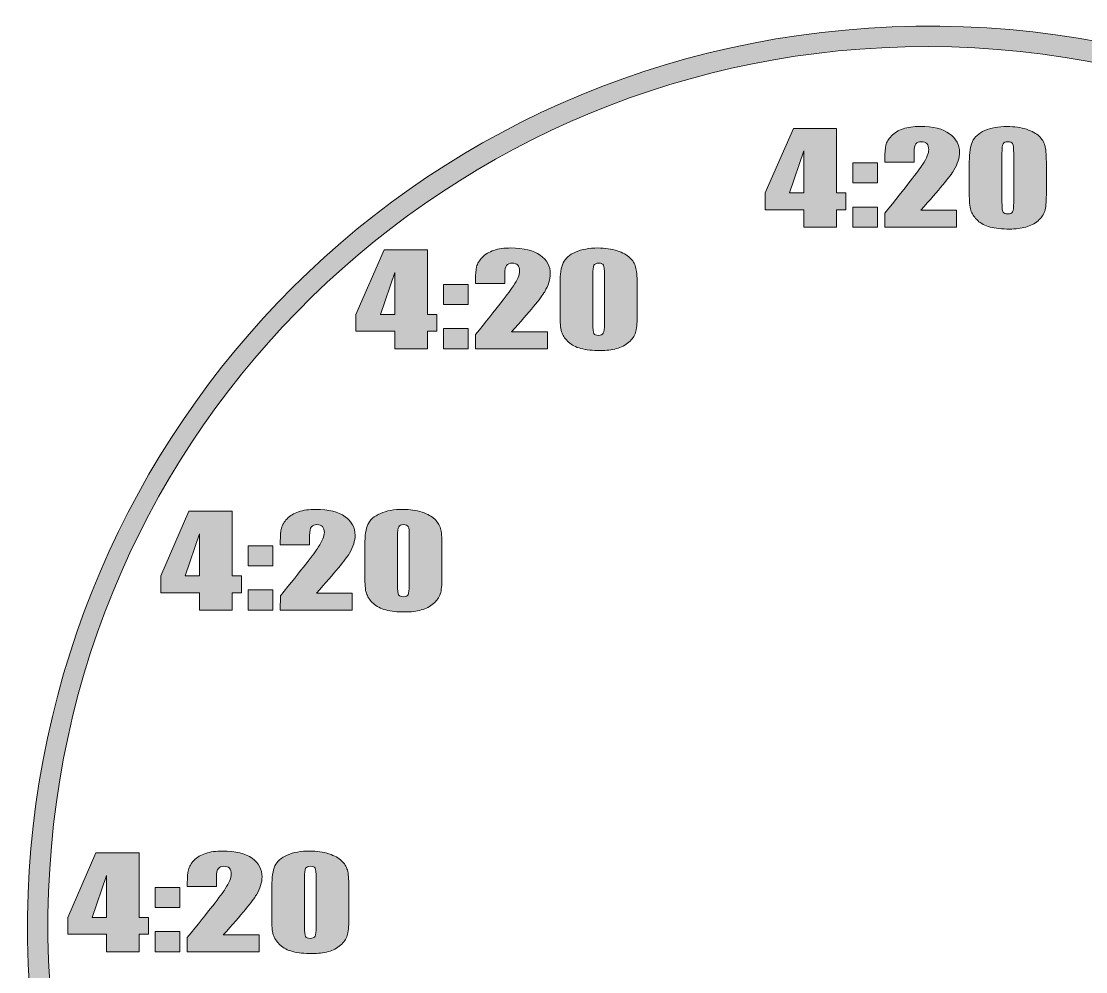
# Model space of a CAD drawing. Extents: x 643 to 1357, y -1356 to -644.
# Drawn here: x 643.1 to 1061.5, y -1017.3 to -643.7 of the extents above; entities that cross this region are included whole.
import ezdxf

# ---------------------------------------------------------------- set-up
doc = ezdxf.new("R2010")
doc.units = 0
doc.header["$MEASUREMENT"] = 0
doc.layers.add('katman 1', color=7, linetype='Continuous')

# ---------------------------------------------------------------- blocks, each defined once
blk = doc.blocks.new('block 3')
at = {"layer": 'katman 1', "true_color": 0x008000}
h = blk.add_hatch(color=96, dxfattribs=at)
h.dxf.hatch_style = 2
edge = h.paths.add_edge_path()
edge.add_spline(control_points=[(1352.71, -1000.2), (1356.42, -1191.04), (1193.78, -1350.01), (1005.86, -1353.12), (810.17, -1356.36), (643.07, -1196.56), (645.56, -995.57), (647.94, -804.13), (802.07, -643.74), (1004.2, -645.67), (1201.79, -647.57), (1356.74, -811.12), (1352.71, -1000.2)], knot_values=[0, 0, 0, 0, 1, 1, 1, 2, 2, 2, 3, 3, 3, 4, 4, 4, 4], degree=3, periodic=1)
edge = h.paths.add_edge_path()
edge.add_spline(control_points=[(999.32, -1343.86), (1191.36, -1345.21), (1350.98, -1185.25), (1344.49, -987.01), (1338.33, -798.81), (1178.89, -644.47), (981.31, -654.13), (797.37, -663.13), (646.34, -818.1), (653.8, -1012.92), (660.99, -1200.64), (817.46, -1345.44), (999.32, -1343.86)], knot_values=[0, 0, 0, 0, 1, 1, 1, 2, 2, 2, 3, 3, 3, 4, 4, 4, 4], degree=3, periodic=1)
at = {"layer": 'katman 1', "lineweight": 0}
for points in [[(1352.71, -1000.2), (1356.42, -1191.04), (1193.78, -1350.01), (1005.86, -1353.12), (810.17, -1356.36), (643.07, -1196.56), (645.56, -995.57), (647.94, -804.13), (802.07, -643.74), (1004.2, -645.67), (1201.79, -647.57), (1356.74, -811.12), (1352.71, -1000.2)], [(999.32, -1343.86), (1191.36, -1345.21), (1350.98, -1185.25), (1344.49, -987.01), (1338.33, -798.81), (1178.89, -644.47), (981.31, -654.13), (797.37, -663.13), (646.34, -818.1), (653.8, -1012.92), (660.99, -1200.64), (817.46, -1345.44), (999.32, -1343.86)]]:
    blk.add_open_spline(points, degree=3, knots=[0, 0, 0, 0, 1, 1, 1, 2, 2, 2, 3, 3, 3, 4, 4, 4, 4], dxfattribs=at)
blk = doc.blocks.new('block 4')
at = {"layer": 'katman 1', "true_color": 0xffffff}
h = blk.add_hatch(color=7, dxfattribs=at)
h.dxf.hatch_style = 2
h.paths.add_polyline_path([(963.6, -685.83), (963.6, -711.21), (967.25, -711.21), (967.25, -717.83), (963.6, -717.83), (963.6, -724.66), (950.76, -724.66), (950.76, -717.83), (935.51, -717.83), (935.51, -711.21), (946.6, -685.83)])
h.paths.add_polyline_path([(950.76, -711.21), (950.76, -694.68), (945.09, -711.21)])
h = blk.add_hatch(color=7, dxfattribs=at)
h.dxf.hatch_style = 2
edge = h.paths.add_edge_path()
edge.add_spline(control_points=[(1010.76, -718.04), (1010.76, -718.04), (1010.76, -724.66), (1010.76, -724.66), (1010.76, -724.66), (982.51, -724.66), (982.51, -724.66), (982.51, -724.66), (982.52, -719.12), (982.52, -719.12), (990.88, -708.79), (995.86, -702.4), (997.43, -699.95), (999.01, -697.49), (999.8, -695.58), (999.8, -694.2), (999.8, -693.15), (999.56, -692.36), (999.09, -691.84), (998.61, -691.32), (997.88, -691.06), (996.91, -691.06), (995.93, -691.06), (995.2, -691.35), (994.73, -691.92), (994.25, -692.5), (994.01, -693.64), (994.01, -695.35), (994.01, -695.35), (994.01, -699.05), (994.01, -699.05), (994.01, -699.05), (982.51, -699.05), (982.51, -699.05), (982.51, -699.05), (982.51, -697.63), (982.51, -697.63), (982.51, -695.46), (982.65, -693.74), (982.95, -692.49), (983.25, -691.23), (983.98, -690), (985.14, -688.78), (986.31, -687.57), (987.82, -686.65), (989.69, -686.02), (991.55, -685.4), (993.79, -685.09), (996.39, -685.09), (1001.5, -685.09), (1005.36, -686.04), (1007.98, -687.95), (1010.59, -689.86), (1011.9, -692.28), (1011.9, -695.21), (1011.9, -697.43), (1011.16, -699.78), (1009.69, -702.26), (1008.22, -704.74), (1003.88, -710), (996.68, -718.04), (996.68, -718.04), (1010.76, -718.04), (1010.76, -718.04)], knot_values=[0, 0, 0, 0, 1, 1, 1, 2, 2, 2, 3, 3, 3, 4, 4, 4, 5, 5, 5, 6, 6, 6, 7, 7, 7, 8, 8, 8, 9, 9, 9, 10, 10, 10, 11, 11, 11, 12, 12, 12, 13, 13, 13, 14, 14, 14, 15, 15, 15, 16, 16, 16, 17, 17, 17, 18, 18, 18, 19, 19, 19, 20, 20, 20, 21, 21, 21, 21], degree=3, periodic=1)
h = blk.add_hatch(color=7, dxfattribs=at)
h.dxf.hatch_style = 2
edge = h.paths.add_edge_path()
edge.add_spline(control_points=[(1046.03, -698.97), (1046.03, -698.97), (1046.03, -711.93), (1046.03, -711.93), (1046.03, -714.87), (1045.82, -717.01), (1045.39, -718.35), (1044.97, -719.7), (1044.09, -720.95), (1042.76, -722.12), (1041.42, -723.28), (1039.81, -724.12), (1037.93, -724.64), (1036.04, -725.15), (1033.93, -725.4), (1031.6, -725.4), (1028.53, -725.4), (1025.98, -725.14), (1023.94, -724.6), (1021.91, -724.06), (1020.29, -723.23), (1019.08, -722.09), (1017.87, -720.96), (1017.02, -719.76), (1016.51, -718.51), (1016, -717.25), (1015.75, -715.26), (1015.75, -712.52), (1015.75, -712.52), (1015.75, -698.97), (1015.75, -698.97), (1015.75, -695.41), (1016.15, -692.74), (1016.97, -690.96), (1017.78, -689.19), (1019.4, -687.77), (1021.83, -686.7), (1024.26, -685.62), (1027.19, -685.09), (1030.65, -685.09), (1033.47, -685.09), (1035.99, -685.46), (1038.21, -686.2), (1040.44, -686.95), (1042.1, -687.85), (1043.2, -688.93), (1044.3, -690), (1045.05, -691.2), (1045.44, -692.55), (1045.83, -693.89), (1046.03, -696.03), (1046.03, -698.97)], knot_values=[0, 0, 0, 0, 1, 1, 1, 2, 2, 2, 3, 3, 3, 4, 4, 4, 5, 5, 5, 6, 6, 6, 7, 7, 7, 8, 8, 8, 9, 9, 9, 10, 10, 10, 11, 11, 11, 12, 12, 12, 13, 13, 13, 14, 14, 14, 15, 15, 15, 16, 16, 16, 17, 17, 17, 17], degree=3, periodic=1)
edge = h.paths.add_edge_path()
edge.add_spline(control_points=[(1033.19, -695.71), (1033.19, -693.65), (1033.06, -692.36), (1032.79, -691.84), (1032.53, -691.32), (1031.91, -691.06), (1030.93, -691.06), (1029.98, -691.06), (1029.35, -691.34), (1029.04, -691.89), (1028.74, -692.44), (1028.58, -693.71), (1028.58, -695.71), (1028.58, -695.71), (1028.58, -714.66), (1028.58, -714.66), (1028.58, -716.91), (1028.73, -718.27), (1029.01, -718.74), (1029.3, -719.2), (1029.92, -719.43), (1030.87, -719.43), (1031.82, -719.43), (1032.45, -719.16), (1032.75, -718.62), (1033.04, -718.07), (1033.19, -716.85), (1033.19, -714.95), (1033.19, -714.95), (1033.19, -695.71), (1033.19, -695.71)], knot_values=[0, 0, 0, 0, 1, 1, 1, 2, 2, 2, 3, 3, 3, 4, 4, 4, 5, 5, 5, 6, 6, 6, 7, 7, 7, 8, 8, 8, 9, 9, 9, 10, 10, 10, 10], degree=3, periodic=1)
h = blk.add_hatch(color=7, dxfattribs=at)
h.dxf.hatch_style = 2
h.paths.add_polyline_path([(979.62, -699.38), (979.62, -707.27), (969.92, -707.27), (969.92, -699.38)])
h.paths.add_polyline_path([(979.62, -716.75), (979.62, -724.66), (969.92, -724.66), (969.92, -716.75)])
at = {"layer": 'katman 1', "lineweight": 0}
for points in [[(963.6, -685.83), (963.6, -711.21), (967.25, -711.21), (967.25, -717.83), (963.6, -717.83), (963.6, -724.66), (950.76, -724.66), (950.76, -717.83), (935.51, -717.83), (935.51, -711.21), (946.6, -685.83), (963.6, -685.83)], [(950.76, -711.21), (950.76, -694.68), (945.09, -711.21), (950.76, -711.21)], [(979.62, -699.38), (979.62, -707.27), (969.92, -707.27), (969.92, -699.38), (979.62, -699.38)], [(979.62, -716.75), (979.62, -724.66), (969.92, -724.66), (969.92, -716.75), (979.62, -716.75)]]:
    blk.add_lwpolyline(points, dxfattribs=at)
for points, knots in [([(1010.76, -718.04), (1010.76, -718.04), (1010.76, -724.66), (1010.76, -724.66), (1010.76, -724.66), (982.51, -724.66), (982.51, -724.66), (982.51, -724.66), (982.52, -719.12), (982.52, -719.12), (990.88, -708.79), (995.86, -702.4), (997.43, -699.95), (999.01, -697.49), (999.8, -695.58), (999.8, -694.2), (999.8, -693.15), (999.56, -692.36), (999.09, -691.84), (998.61, -691.32), (997.88, -691.06), (996.91, -691.06), (995.93, -691.06), (995.2, -691.35), (994.73, -691.92), (994.25, -692.5), (994.01, -693.64), (994.01, -695.35), (994.01, -695.35), (994.01, -699.05), (994.01, -699.05), (994.01, -699.05), (982.51, -699.05), (982.51, -699.05), (982.51, -699.05), (982.51, -697.63), (982.51, -697.63), (982.51, -695.46), (982.65, -693.74), (982.95, -692.49), (983.25, -691.23), (983.98, -690), (985.14, -688.78), (986.31, -687.57), (987.82, -686.65), (989.69, -686.02), (991.55, -685.4), (993.79, -685.09), (996.39, -685.09), (1001.5, -685.09), (1005.36, -686.04), (1007.98, -687.95), (1010.59, -689.86), (1011.9, -692.28), (1011.9, -695.21), (1011.9, -697.43), (1011.16, -699.78), (1009.69, -702.26), (1008.22, -704.74), (1003.88, -710), (996.68, -718.04), (996.68, -718.04), (1010.76, -718.04), (1010.76, -718.04)], [0, 0, 0, 0, 1, 1, 1, 2, 2, 2, 3, 3, 3, 4, 4, 4, 5, 5, 5, 6, 6, 6, 7, 7, 7, 8, 8, 8, 9, 9, 9, 10, 10, 10, 11, 11, 11, 12, 12, 12, 13, 13, 13, 14, 14, 14, 15, 15, 15, 16, 16, 16, 17, 17, 17, 18, 18, 18, 19, 19, 19, 20, 20, 20, 21, 21, 21, 21]), ([(1046.03, -698.97), (1046.03, -698.97), (1046.03, -711.93), (1046.03, -711.93), (1046.03, -714.87), (1045.82, -717.01), (1045.39, -718.35), (1044.97, -719.7), (1044.09, -720.95), (1042.76, -722.12), (1041.42, -723.28), (1039.81, -724.12), (1037.93, -724.64), (1036.04, -725.15), (1033.93, -725.4), (1031.6, -725.4), (1028.53, -725.4), (1025.98, -725.14), (1023.94, -724.6), (1021.91, -724.06), (1020.29, -723.23), (1019.08, -722.09), (1017.87, -720.96), (1017.02, -719.76), (1016.51, -718.51), (1016, -717.25), (1015.75, -715.26), (1015.75, -712.52), (1015.75, -712.52), (1015.75, -698.97), (1015.75, -698.97), (1015.75, -695.41), (1016.15, -692.74), (1016.97, -690.96), (1017.78, -689.19), (1019.4, -687.77), (1021.83, -686.7), (1024.26, -685.62), (1027.19, -685.09), (1030.65, -685.09), (1033.47, -685.09), (1035.99, -685.46), (1038.21, -686.2), (1040.44, -686.95), (1042.1, -687.85), (1043.2, -688.93), (1044.3, -690), (1045.05, -691.2), (1045.44, -692.55), (1045.83, -693.89), (1046.03, -696.03), (1046.03, -698.97)], [0, 0, 0, 0, 1, 1, 1, 2, 2, 2, 3, 3, 3, 4, 4, 4, 5, 5, 5, 6, 6, 6, 7, 7, 7, 8, 8, 8, 9, 9, 9, 10, 10, 10, 11, 11, 11, 12, 12, 12, 13, 13, 13, 14, 14, 14, 15, 15, 15, 16, 16, 16, 17, 17, 17, 17]), ([(1033.19, -695.71), (1033.19, -693.65), (1033.06, -692.36), (1032.79, -691.84), (1032.53, -691.32), (1031.91, -691.06), (1030.93, -691.06), (1029.98, -691.06), (1029.35, -691.34), (1029.04, -691.89), (1028.74, -692.44), (1028.58, -693.71), (1028.58, -695.71), (1028.58, -695.71), (1028.58, -714.66), (1028.58, -714.66), (1028.58, -716.91), (1028.73, -718.27), (1029.01, -718.74), (1029.3, -719.2), (1029.92, -719.43), (1030.87, -719.43), (1031.82, -719.43), (1032.45, -719.16), (1032.75, -718.62), (1033.04, -718.07), (1033.19, -716.85), (1033.19, -714.95), (1033.19, -714.95), (1033.19, -695.71), (1033.19, -695.71)], [0, 0, 0, 0, 1, 1, 1, 2, 2, 2, 3, 3, 3, 4, 4, 4, 5, 5, 5, 6, 6, 6, 7, 7, 7, 8, 8, 8, 9, 9, 9, 10, 10, 10, 10])]:
    blk.add_open_spline(points, degree=3, knots=knots, dxfattribs=at)
blk = doc.blocks.new('block 13')
at = {"layer": 'katman 1', "true_color": 0xffffff}
h = blk.add_hatch(color=7, dxfattribs=at)
h.dxf.hatch_style = 2
h.paths.add_polyline_path([(689.41, -970.62), (689.41, -995.99), (693.07, -995.99), (693.07, -1002.61), (689.41, -1002.61), (689.41, -1009.45), (676.58, -1009.45), (676.58, -1002.61), (661.32, -1002.61), (661.32, -995.99), (672.41, -970.62)])
h.paths.add_polyline_path([(676.58, -995.99), (676.58, -979.47), (670.9, -995.99)])
h = blk.add_hatch(color=7, dxfattribs=at)
h.dxf.hatch_style = 2
edge = h.paths.add_edge_path()
edge.add_spline(control_points=[(736.57, -1002.83), (736.57, -1002.83), (736.57, -1009.45), (736.57, -1009.45), (736.57, -1009.45), (708.32, -1009.45), (708.32, -1009.45), (708.32, -1009.45), (708.33, -1003.91), (708.33, -1003.91), (716.7, -993.58), (721.67, -987.19), (723.25, -984.73), (724.82, -982.28), (725.61, -980.36), (725.61, -978.99), (725.61, -977.93), (725.38, -977.15), (724.9, -976.63), (724.42, -976.11), (723.69, -975.85), (722.72, -975.85), (721.74, -975.85), (721.02, -976.13), (720.54, -976.71), (720.06, -977.29), (719.82, -978.43), (719.82, -980.14), (719.82, -980.14), (719.82, -983.83), (719.82, -983.83), (719.82, -983.83), (708.32, -983.83), (708.32, -983.83), (708.32, -983.83), (708.32, -982.42), (708.32, -982.42), (708.32, -980.24), (708.47, -978.53), (708.77, -977.27), (709.06, -976.02), (709.79, -974.78), (710.96, -973.57), (712.12, -972.35), (713.64, -971.43), (715.5, -970.81), (717.37, -970.19), (719.6, -969.87), (722.21, -969.87), (727.31, -969.87), (731.17, -970.83), (733.79, -972.74), (736.41, -974.65), (737.71, -977.07), (737.71, -980), (737.71, -982.22), (736.98, -984.57), (735.5, -987.05), (734.03, -989.53), (729.69, -994.79), (722.49, -1002.83), (722.49, -1002.83), (736.57, -1002.83), (736.57, -1002.83)], knot_values=[0, 0, 0, 0, 1, 1, 1, 2, 2, 2, 3, 3, 3, 4, 4, 4, 5, 5, 5, 6, 6, 6, 7, 7, 7, 8, 8, 8, 9, 9, 9, 10, 10, 10, 11, 11, 11, 12, 12, 12, 13, 13, 13, 14, 14, 14, 15, 15, 15, 16, 16, 16, 17, 17, 17, 18, 18, 18, 19, 19, 19, 20, 20, 20, 21, 21, 21, 21], degree=3, periodic=1)
h = blk.add_hatch(color=7, dxfattribs=at)
h.dxf.hatch_style = 2
edge = h.paths.add_edge_path()
edge.add_spline(control_points=[(771.84, -983.76), (771.84, -983.76), (771.84, -996.71), (771.84, -996.71), (771.84, -999.65), (771.63, -1001.8), (771.21, -1003.14), (770.78, -1004.48), (769.9, -1005.74), (768.57, -1006.9), (767.23, -1008.07), (765.62, -1008.91), (763.74, -1009.42), (761.85, -1009.93), (759.74, -1010.19), (757.41, -1010.19), (754.34, -1010.19), (751.79, -1009.92), (749.76, -1009.39), (747.72, -1008.85), (746.1, -1008.02), (744.89, -1006.88), (743.69, -1005.75), (742.83, -1004.55), (742.32, -1003.3), (741.81, -1002.04), (741.56, -1000.05), (741.56, -997.31), (741.56, -997.31), (741.56, -983.76), (741.56, -983.76), (741.56, -980.2), (741.97, -977.53), (742.78, -975.75), (743.6, -973.98), (745.22, -972.55), (747.64, -971.48), (750.07, -970.41), (753.01, -969.87), (756.46, -969.87), (759.28, -969.87), (761.8, -970.25), (764.02, -970.99), (766.25, -971.73), (767.91, -972.64), (769.01, -973.71), (770.11, -974.78), (770.86, -975.99), (771.25, -977.33), (771.64, -978.68), (771.84, -980.82), (771.84, -983.76)], knot_values=[0, 0, 0, 0, 1, 1, 1, 2, 2, 2, 3, 3, 3, 4, 4, 4, 5, 5, 5, 6, 6, 6, 7, 7, 7, 8, 8, 8, 9, 9, 9, 10, 10, 10, 11, 11, 11, 12, 12, 12, 13, 13, 13, 14, 14, 14, 15, 15, 15, 16, 16, 16, 17, 17, 17, 17], degree=3, periodic=1)
edge = h.paths.add_edge_path()
edge.add_spline(control_points=[(759, -980.5), (759, -978.44), (758.87, -977.15), (758.61, -976.63), (758.34, -976.11), (757.72, -975.85), (756.75, -975.85), (755.79, -975.85), (755.16, -976.12), (754.86, -976.67), (754.55, -977.23), (754.4, -978.5), (754.4, -980.5), (754.4, -980.5), (754.4, -999.45), (754.4, -999.45), (754.4, -1001.7), (754.54, -1003.06), (754.83, -1003.52), (755.11, -1003.99), (755.73, -1004.22), (756.68, -1004.22), (757.64, -1004.22), (758.26, -1003.95), (758.56, -1003.4), (758.86, -1002.86), (759, -1001.64), (759, -999.73), (759, -999.73), (759, -980.5), (759, -980.5)], knot_values=[0, 0, 0, 0, 1, 1, 1, 2, 2, 2, 3, 3, 3, 4, 4, 4, 5, 5, 5, 6, 6, 6, 7, 7, 7, 8, 8, 8, 9, 9, 9, 10, 10, 10, 10], degree=3, periodic=1)
h = blk.add_hatch(color=7, dxfattribs=at)
h.dxf.hatch_style = 2
h.paths.add_polyline_path([(705.43, -984.17), (705.43, -992.06), (695.74, -992.06), (695.74, -984.17)])
h.paths.add_polyline_path([(705.43, -1001.53), (705.43, -1009.45), (695.74, -1009.45), (695.74, -1001.53)])
at = {"layer": 'katman 1', "lineweight": 0}
for points in [[(689.41, -970.62), (689.41, -995.99), (693.07, -995.99), (693.07, -1002.61), (689.41, -1002.61), (689.41, -1009.45), (676.58, -1009.45), (676.58, -1002.61), (661.32, -1002.61), (661.32, -995.99), (672.41, -970.62), (689.41, -970.62)], [(676.58, -995.99), (676.58, -979.47), (670.9, -995.99), (676.58, -995.99)], [(705.43, -984.17), (705.43, -992.06), (695.74, -992.06), (695.74, -984.17), (705.43, -984.17)], [(705.43, -1001.53), (705.43, -1009.45), (695.74, -1009.45), (695.74, -1001.53), (705.43, -1001.53)]]:
    blk.add_lwpolyline(points, dxfattribs=at)
for points, knots in [([(736.57, -1002.83), (736.57, -1002.83), (736.57, -1009.45), (736.57, -1009.45), (736.57, -1009.45), (708.32, -1009.45), (708.32, -1009.45), (708.32, -1009.45), (708.33, -1003.91), (708.33, -1003.91), (716.7, -993.58), (721.67, -987.19), (723.25, -984.73), (724.82, -982.28), (725.61, -980.36), (725.61, -978.99), (725.61, -977.93), (725.38, -977.15), (724.9, -976.63), (724.42, -976.11), (723.69, -975.85), (722.72, -975.85), (721.74, -975.85), (721.02, -976.13), (720.54, -976.71), (720.06, -977.29), (719.82, -978.43), (719.82, -980.14), (719.82, -980.14), (719.82, -983.83), (719.82, -983.83), (719.82, -983.83), (708.32, -983.83), (708.32, -983.83), (708.32, -983.83), (708.32, -982.42), (708.32, -982.42), (708.32, -980.24), (708.47, -978.53), (708.77, -977.27), (709.06, -976.02), (709.79, -974.78), (710.96, -973.57), (712.12, -972.35), (713.64, -971.43), (715.5, -970.81), (717.37, -970.19), (719.6, -969.87), (722.21, -969.87), (727.31, -969.87), (731.17, -970.83), (733.79, -972.74), (736.41, -974.65), (737.71, -977.07), (737.71, -980), (737.71, -982.22), (736.98, -984.57), (735.5, -987.05), (734.03, -989.53), (729.69, -994.79), (722.49, -1002.83), (722.49, -1002.83), (736.57, -1002.83), (736.57, -1002.83)], [0, 0, 0, 0, 1, 1, 1, 2, 2, 2, 3, 3, 3, 4, 4, 4, 5, 5, 5, 6, 6, 6, 7, 7, 7, 8, 8, 8, 9, 9, 9, 10, 10, 10, 11, 11, 11, 12, 12, 12, 13, 13, 13, 14, 14, 14, 15, 15, 15, 16, 16, 16, 17, 17, 17, 18, 18, 18, 19, 19, 19, 20, 20, 20, 21, 21, 21, 21]), ([(771.84, -983.76), (771.84, -983.76), (771.84, -996.71), (771.84, -996.71), (771.84, -999.65), (771.63, -1001.8), (771.21, -1003.14), (770.78, -1004.48), (769.9, -1005.74), (768.57, -1006.9), (767.23, -1008.07), (765.62, -1008.91), (763.74, -1009.42), (761.85, -1009.93), (759.74, -1010.19), (757.41, -1010.19), (754.34, -1010.19), (751.79, -1009.92), (749.76, -1009.39), (747.72, -1008.85), (746.1, -1008.02), (744.89, -1006.88), (743.69, -1005.75), (742.83, -1004.55), (742.32, -1003.3), (741.81, -1002.04), (741.56, -1000.05), (741.56, -997.31), (741.56, -997.31), (741.56, -983.76), (741.56, -983.76), (741.56, -980.2), (741.97, -977.53), (742.78, -975.75), (743.6, -973.98), (745.22, -972.55), (747.64, -971.48), (750.07, -970.41), (753.01, -969.87), (756.46, -969.87), (759.28, -969.87), (761.8, -970.25), (764.02, -970.99), (766.25, -971.73), (767.91, -972.64), (769.01, -973.71), (770.11, -974.78), (770.86, -975.99), (771.25, -977.33), (771.64, -978.68), (771.84, -980.82), (771.84, -983.76)], [0, 0, 0, 0, 1, 1, 1, 2, 2, 2, 3, 3, 3, 4, 4, 4, 5, 5, 5, 6, 6, 6, 7, 7, 7, 8, 8, 8, 9, 9, 9, 10, 10, 10, 11, 11, 11, 12, 12, 12, 13, 13, 13, 14, 14, 14, 15, 15, 15, 16, 16, 16, 17, 17, 17, 17]), ([(759, -980.5), (759, -978.44), (758.87, -977.15), (758.61, -976.63), (758.34, -976.11), (757.72, -975.85), (756.75, -975.85), (755.79, -975.85), (755.16, -976.12), (754.86, -976.67), (754.55, -977.23), (754.4, -978.5), (754.4, -980.5), (754.4, -980.5), (754.4, -999.45), (754.4, -999.45), (754.4, -1001.7), (754.54, -1003.06), (754.83, -1003.52), (755.11, -1003.99), (755.73, -1004.22), (756.68, -1004.22), (757.64, -1004.22), (758.26, -1003.95), (758.56, -1003.4), (758.86, -1002.86), (759, -1001.64), (759, -999.73), (759, -999.73), (759, -980.5), (759, -980.5)], [0, 0, 0, 0, 1, 1, 1, 2, 2, 2, 3, 3, 3, 4, 4, 4, 5, 5, 5, 6, 6, 6, 7, 7, 7, 8, 8, 8, 9, 9, 9, 10, 10, 10, 10])]:
    blk.add_open_spline(points, degree=3, knots=knots, dxfattribs=at)
blk = doc.blocks.new('block 14')
at = {"layer": 'katman 1', "true_color": 0xffffff}
h = blk.add_hatch(color=7, dxfattribs=at)
h.dxf.hatch_style = 2
h.paths.add_polyline_path([(725.99, -836.34), (725.99, -861.71), (729.65, -861.71), (729.65, -868.33), (725.99, -868.33), (725.99, -875.17), (713.16, -875.17), (713.16, -868.33), (697.9, -868.33), (697.9, -861.71), (708.99, -836.34)])
h.paths.add_polyline_path([(713.16, -861.71), (713.16, -845.19), (707.49, -861.71)])
h = blk.add_hatch(color=7, dxfattribs=at)
h.dxf.hatch_style = 2
edge = h.paths.add_edge_path()
edge.add_spline(control_points=[(773.15, -868.55), (773.15, -868.55), (773.15, -875.17), (773.15, -875.17), (773.15, -875.17), (744.9, -875.17), (744.9, -875.17), (744.9, -875.17), (744.91, -869.63), (744.91, -869.63), (753.28, -859.3), (758.25, -852.91), (759.83, -850.45), (761.41, -848), (762.2, -846.08), (762.2, -844.71), (762.2, -843.65), (761.96, -842.87), (761.48, -842.35), (761, -841.83), (760.28, -841.57), (759.3, -841.57), (758.32, -841.57), (757.6, -841.85), (757.12, -842.43), (756.64, -843.01), (756.41, -844.15), (756.41, -845.86), (756.41, -845.86), (756.41, -849.55), (756.41, -849.55), (756.41, -849.55), (744.9, -849.55), (744.9, -849.55), (744.9, -849.55), (744.9, -848.14), (744.9, -848.14), (744.9, -845.96), (745.05, -844.25), (745.35, -842.99), (745.64, -841.74), (746.37, -840.5), (747.54, -839.29), (748.7, -838.07), (750.22, -837.15), (752.08, -836.53), (753.95, -835.91), (756.18, -835.59), (758.79, -835.59), (763.89, -835.59), (767.75, -836.55), (770.37, -838.46), (772.99, -840.37), (774.3, -842.79), (774.3, -845.72), (774.3, -847.94), (773.56, -850.29), (772.09, -852.77), (770.61, -855.24), (766.28, -860.5), (759.07, -868.55), (759.07, -868.55), (773.15, -868.55), (773.15, -868.55)], knot_values=[0, 0, 0, 0, 1, 1, 1, 2, 2, 2, 3, 3, 3, 4, 4, 4, 5, 5, 5, 6, 6, 6, 7, 7, 7, 8, 8, 8, 9, 9, 9, 10, 10, 10, 11, 11, 11, 12, 12, 12, 13, 13, 13, 14, 14, 14, 15, 15, 15, 16, 16, 16, 17, 17, 17, 18, 18, 18, 19, 19, 19, 20, 20, 20, 21, 21, 21, 21], degree=3, periodic=1)
h = blk.add_hatch(color=7, dxfattribs=at)
h.dxf.hatch_style = 2
edge = h.paths.add_edge_path()
edge.add_spline(control_points=[(808.42, -849.48), (808.42, -849.48), (808.42, -862.43), (808.42, -862.43), (808.42, -865.37), (808.21, -867.52), (807.79, -868.86), (807.36, -870.2), (806.49, -871.46), (805.15, -872.62), (803.82, -873.79), (802.21, -874.63), (800.32, -875.14), (798.43, -875.65), (796.33, -875.91), (794, -875.91), (790.92, -875.91), (788.37, -875.64), (786.34, -875.11), (784.3, -874.57), (782.68, -873.74), (781.48, -872.6), (780.27, -871.47), (779.41, -870.27), (778.9, -869.01), (778.39, -867.76), (778.14, -865.76), (778.14, -863.03), (778.14, -863.03), (778.14, -849.48), (778.14, -849.48), (778.14, -845.92), (778.55, -843.25), (779.36, -841.47), (780.18, -839.7), (781.8, -838.27), (784.23, -837.2), (786.65, -836.13), (789.59, -835.59), (793.04, -835.59), (795.86, -835.59), (798.38, -835.97), (800.61, -836.71), (802.83, -837.45), (804.49, -838.36), (805.6, -839.43), (806.7, -840.5), (807.44, -841.71), (807.84, -843.05), (808.23, -844.4), (808.42, -846.54), (808.42, -849.48)], knot_values=[0, 0, 0, 0, 1, 1, 1, 2, 2, 2, 3, 3, 3, 4, 4, 4, 5, 5, 5, 6, 6, 6, 7, 7, 7, 8, 8, 8, 9, 9, 9, 10, 10, 10, 11, 11, 11, 12, 12, 12, 13, 13, 13, 14, 14, 14, 15, 15, 15, 16, 16, 16, 17, 17, 17, 17], degree=3, periodic=1)
edge = h.paths.add_edge_path()
edge.add_spline(control_points=[(795.59, -846.22), (795.59, -844.16), (795.45, -842.87), (795.19, -842.35), (794.92, -841.83), (794.3, -841.57), (793.33, -841.57), (792.38, -841.57), (791.75, -841.84), (791.44, -842.39), (791.13, -842.95), (790.98, -844.22), (790.98, -846.22), (790.98, -846.22), (790.98, -865.17), (790.98, -865.17), (790.98, -867.42), (791.12, -868.78), (791.41, -869.24), (791.69, -869.71), (792.31, -869.94), (793.27, -869.94), (794.22, -869.94), (794.84, -869.67), (795.14, -869.12), (795.44, -868.58), (795.59, -867.36), (795.59, -865.45), (795.59, -865.45), (795.59, -846.22), (795.59, -846.22)], knot_values=[0, 0, 0, 0, 1, 1, 1, 2, 2, 2, 3, 3, 3, 4, 4, 4, 5, 5, 5, 6, 6, 6, 7, 7, 7, 8, 8, 8, 9, 9, 9, 10, 10, 10, 10], degree=3, periodic=1)
h = blk.add_hatch(color=7, dxfattribs=at)
h.dxf.hatch_style = 2
h.paths.add_polyline_path([(742.01, -849.89), (742.01, -857.78), (732.32, -857.78), (732.32, -849.89)])
h.paths.add_polyline_path([(742.01, -867.25), (742.01, -875.17), (732.32, -875.17), (732.32, -867.25)])
at = {"layer": 'katman 1', "lineweight": 0}
for points in [[(725.99, -836.34), (725.99, -861.71), (729.65, -861.71), (729.65, -868.33), (725.99, -868.33), (725.99, -875.17), (713.16, -875.17), (713.16, -868.33), (697.9, -868.33), (697.9, -861.71), (708.99, -836.34), (725.99, -836.34)], [(713.16, -861.71), (713.16, -845.19), (707.49, -861.71), (713.16, -861.71)], [(742.01, -849.89), (742.01, -857.78), (732.32, -857.78), (732.32, -849.89), (742.01, -849.89)], [(742.01, -867.25), (742.01, -875.17), (732.32, -875.17), (732.32, -867.25), (742.01, -867.25)]]:
    blk.add_lwpolyline(points, dxfattribs=at)
for points, knots in [([(773.15, -868.55), (773.15, -868.55), (773.15, -875.17), (773.15, -875.17), (773.15, -875.17), (744.9, -875.17), (744.9, -875.17), (744.9, -875.17), (744.91, -869.63), (744.91, -869.63), (753.28, -859.3), (758.25, -852.91), (759.83, -850.45), (761.41, -848), (762.2, -846.08), (762.2, -844.71), (762.2, -843.65), (761.96, -842.87), (761.48, -842.35), (761, -841.83), (760.28, -841.57), (759.3, -841.57), (758.32, -841.57), (757.6, -841.85), (757.12, -842.43), (756.64, -843.01), (756.41, -844.15), (756.41, -845.86), (756.41, -845.86), (756.41, -849.55), (756.41, -849.55), (756.41, -849.55), (744.9, -849.55), (744.9, -849.55), (744.9, -849.55), (744.9, -848.14), (744.9, -848.14), (744.9, -845.96), (745.05, -844.25), (745.35, -842.99), (745.64, -841.74), (746.37, -840.5), (747.54, -839.29), (748.7, -838.07), (750.22, -837.15), (752.08, -836.53), (753.95, -835.91), (756.18, -835.59), (758.79, -835.59), (763.89, -835.59), (767.75, -836.55), (770.37, -838.46), (772.99, -840.37), (774.3, -842.79), (774.3, -845.72), (774.3, -847.94), (773.56, -850.29), (772.09, -852.77), (770.61, -855.24), (766.28, -860.5), (759.07, -868.55), (759.07, -868.55), (773.15, -868.55), (773.15, -868.55)], [0, 0, 0, 0, 1, 1, 1, 2, 2, 2, 3, 3, 3, 4, 4, 4, 5, 5, 5, 6, 6, 6, 7, 7, 7, 8, 8, 8, 9, 9, 9, 10, 10, 10, 11, 11, 11, 12, 12, 12, 13, 13, 13, 14, 14, 14, 15, 15, 15, 16, 16, 16, 17, 17, 17, 18, 18, 18, 19, 19, 19, 20, 20, 20, 21, 21, 21, 21]), ([(808.42, -849.48), (808.42, -849.48), (808.42, -862.43), (808.42, -862.43), (808.42, -865.37), (808.21, -867.52), (807.79, -868.86), (807.36, -870.2), (806.49, -871.46), (805.15, -872.62), (803.82, -873.79), (802.21, -874.63), (800.32, -875.14), (798.43, -875.65), (796.33, -875.91), (794, -875.91), (790.92, -875.91), (788.37, -875.64), (786.34, -875.11), (784.3, -874.57), (782.68, -873.74), (781.48, -872.6), (780.27, -871.47), (779.41, -870.27), (778.9, -869.01), (778.39, -867.76), (778.14, -865.76), (778.14, -863.03), (778.14, -863.03), (778.14, -849.48), (778.14, -849.48), (778.14, -845.92), (778.55, -843.25), (779.36, -841.47), (780.18, -839.7), (781.8, -838.27), (784.23, -837.2), (786.65, -836.13), (789.59, -835.59), (793.04, -835.59), (795.86, -835.59), (798.38, -835.97), (800.61, -836.71), (802.83, -837.45), (804.49, -838.36), (805.6, -839.43), (806.7, -840.5), (807.44, -841.71), (807.84, -843.05), (808.23, -844.4), (808.42, -846.54), (808.42, -849.48)], [0, 0, 0, 0, 1, 1, 1, 2, 2, 2, 3, 3, 3, 4, 4, 4, 5, 5, 5, 6, 6, 6, 7, 7, 7, 8, 8, 8, 9, 9, 9, 10, 10, 10, 11, 11, 11, 12, 12, 12, 13, 13, 13, 14, 14, 14, 15, 15, 15, 16, 16, 16, 17, 17, 17, 17]), ([(795.59, -846.22), (795.59, -844.16), (795.45, -842.87), (795.19, -842.35), (794.92, -841.83), (794.3, -841.57), (793.33, -841.57), (792.38, -841.57), (791.75, -841.84), (791.44, -842.39), (791.13, -842.95), (790.98, -844.22), (790.98, -846.22), (790.98, -846.22), (790.98, -865.17), (790.98, -865.17), (790.98, -867.42), (791.12, -868.78), (791.41, -869.24), (791.69, -869.71), (792.31, -869.94), (793.27, -869.94), (794.22, -869.94), (794.84, -869.67), (795.14, -869.12), (795.44, -868.58), (795.59, -867.36), (795.59, -865.45), (795.59, -865.45), (795.59, -846.22), (795.59, -846.22)], [0, 0, 0, 0, 1, 1, 1, 2, 2, 2, 3, 3, 3, 4, 4, 4, 5, 5, 5, 6, 6, 6, 7, 7, 7, 8, 8, 8, 9, 9, 9, 10, 10, 10, 10])]:
    blk.add_open_spline(points, degree=3, knots=knots, dxfattribs=at)
blk = doc.blocks.new('block 15')
at = {"layer": 'katman 1', "true_color": 0xffffff}
h = blk.add_hatch(color=7, dxfattribs=at)
h.dxf.hatch_style = 2
h.paths.add_polyline_path([(802.73, -733.59), (802.73, -758.96), (806.38, -758.96), (806.38, -765.58), (802.73, -765.58), (802.73, -772.42), (789.89, -772.42), (789.89, -765.58), (774.64, -765.58), (774.64, -758.96), (785.73, -733.59)])
h.paths.add_polyline_path([(789.89, -758.96), (789.89, -742.44), (784.22, -758.96)])
h = blk.add_hatch(color=7, dxfattribs=at)
h.dxf.hatch_style = 2
edge = h.paths.add_edge_path()
edge.add_spline(control_points=[(849.89, -765.8), (849.89, -765.8), (849.89, -772.42), (849.89, -772.42), (849.89, -772.42), (821.64, -772.42), (821.64, -772.42), (821.64, -772.42), (821.64, -766.88), (821.64, -766.88), (830.01, -756.55), (834.98, -750.16), (836.56, -747.7), (838.14, -745.25), (838.93, -743.34), (838.93, -741.96), (838.93, -740.9), (838.69, -740.12), (838.21, -739.6), (837.74, -739.08), (837.01, -738.82), (836.03, -738.82), (835.06, -738.82), (834.33, -739.11), (833.85, -739.68), (833.38, -740.26), (833.14, -741.4), (833.14, -743.11), (833.14, -743.11), (833.14, -746.8), (833.14, -746.8), (833.14, -746.8), (821.64, -746.8), (821.64, -746.8), (821.64, -746.8), (821.64, -745.39), (821.64, -745.39), (821.64, -743.22), (821.78, -741.5), (822.08, -740.24), (822.38, -738.99), (823.11, -737.75), (824.27, -736.54), (825.44, -735.32), (826.95, -734.41), (828.82, -733.78), (830.68, -733.16), (832.92, -732.85), (835.52, -732.85), (840.63, -732.85), (844.49, -733.8), (847.1, -735.71), (849.72, -737.62), (851.03, -740.04), (851.03, -742.97), (851.03, -745.19), (850.29, -747.54), (848.82, -750.02), (847.35, -752.5), (843.01, -757.76), (835.81, -765.8), (835.81, -765.8), (849.89, -765.8), (849.89, -765.8)], knot_values=[0, 0, 0, 0, 1, 1, 1, 2, 2, 2, 3, 3, 3, 4, 4, 4, 5, 5, 5, 6, 6, 6, 7, 7, 7, 8, 8, 8, 9, 9, 9, 10, 10, 10, 11, 11, 11, 12, 12, 12, 13, 13, 13, 14, 14, 14, 15, 15, 15, 16, 16, 16, 17, 17, 17, 18, 18, 18, 19, 19, 19, 20, 20, 20, 21, 21, 21, 21], degree=3, periodic=1)
h = blk.add_hatch(color=7, dxfattribs=at)
h.dxf.hatch_style = 2
edge = h.paths.add_edge_path()
edge.add_spline(control_points=[(885.16, -746.73), (885.16, -746.73), (885.16, -759.68), (885.16, -759.68), (885.16, -762.63), (884.95, -764.77), (884.52, -766.11), (884.1, -767.45), (883.22, -768.71), (881.88, -769.88), (880.55, -771.04), (878.94, -771.88), (877.05, -772.39), (875.17, -772.91), (873.06, -773.16), (870.73, -773.16), (867.66, -773.16), (865.11, -772.89), (863.07, -772.36), (861.04, -771.82), (859.42, -770.99), (858.21, -769.85), (857, -768.72), (856.15, -767.52), (855.64, -766.27), (855.13, -765.01), (854.87, -763.02), (854.87, -760.28), (854.87, -760.28), (854.87, -746.73), (854.87, -746.73), (854.87, -743.17), (855.28, -740.5), (856.1, -738.72), (856.91, -736.95), (858.53, -735.52), (860.96, -734.45), (863.38, -733.38), (866.32, -732.85), (869.78, -732.85), (872.59, -732.85), (875.12, -733.22), (877.34, -733.96), (879.56, -734.7), (881.23, -735.61), (882.33, -736.68), (883.43, -737.75), (884.18, -738.96), (884.57, -740.31), (884.96, -741.65), (885.16, -743.79), (885.16, -746.73)], knot_values=[0, 0, 0, 0, 1, 1, 1, 2, 2, 2, 3, 3, 3, 4, 4, 4, 5, 5, 5, 6, 6, 6, 7, 7, 7, 8, 8, 8, 9, 9, 9, 10, 10, 10, 11, 11, 11, 12, 12, 12, 13, 13, 13, 14, 14, 14, 15, 15, 15, 16, 16, 16, 17, 17, 17, 17], degree=3, periodic=1)
edge = h.paths.add_edge_path()
edge.add_spline(control_points=[(872.32, -743.47), (872.32, -741.41), (872.19, -740.12), (871.92, -739.6), (871.66, -739.08), (871.04, -738.82), (870.06, -738.82), (869.11, -738.82), (868.48, -739.09), (868.17, -739.64), (867.87, -740.2), (867.71, -741.47), (867.71, -743.47), (867.71, -743.47), (867.71, -762.42), (867.71, -762.42), (867.71, -764.67), (867.85, -766.03), (868.14, -766.49), (868.43, -766.96), (869.05, -767.19), (870, -767.19), (870.95, -767.19), (871.58, -766.92), (871.87, -766.37), (872.17, -765.83), (872.32, -764.61), (872.32, -762.7), (872.32, -762.7), (872.32, -743.47), (872.32, -743.47)], knot_values=[0, 0, 0, 0, 1, 1, 1, 2, 2, 2, 3, 3, 3, 4, 4, 4, 5, 5, 5, 6, 6, 6, 7, 7, 7, 8, 8, 8, 9, 9, 9, 10, 10, 10, 10], degree=3, periodic=1)
h = blk.add_hatch(color=7, dxfattribs=at)
h.dxf.hatch_style = 2
h.paths.add_polyline_path([(818.74, -747.14), (818.74, -755.03), (809.05, -755.03), (809.05, -747.14)])
h.paths.add_polyline_path([(818.74, -764.5), (818.74, -772.42), (809.05, -772.42), (809.05, -764.5)])
at = {"layer": 'katman 1', "lineweight": 0}
for points in [[(802.73, -733.59), (802.73, -758.96), (806.38, -758.96), (806.38, -765.58), (802.73, -765.58), (802.73, -772.42), (789.89, -772.42), (789.89, -765.58), (774.64, -765.58), (774.64, -758.96), (785.73, -733.59), (802.73, -733.59)], [(789.89, -758.96), (789.89, -742.44), (784.22, -758.96), (789.89, -758.96)], [(818.74, -747.14), (818.74, -755.03), (809.05, -755.03), (809.05, -747.14), (818.74, -747.14)], [(818.74, -764.5), (818.74, -772.42), (809.05, -772.42), (809.05, -764.5), (818.74, -764.5)]]:
    blk.add_lwpolyline(points, dxfattribs=at)
for points, knots in [([(849.89, -765.8), (849.89, -765.8), (849.89, -772.42), (849.89, -772.42), (849.89, -772.42), (821.64, -772.42), (821.64, -772.42), (821.64, -772.42), (821.64, -766.88), (821.64, -766.88), (830.01, -756.55), (834.98, -750.16), (836.56, -747.7), (838.14, -745.25), (838.93, -743.34), (838.93, -741.96), (838.93, -740.9), (838.69, -740.12), (838.21, -739.6), (837.74, -739.08), (837.01, -738.82), (836.03, -738.82), (835.06, -738.82), (834.33, -739.11), (833.85, -739.68), (833.38, -740.26), (833.14, -741.4), (833.14, -743.11), (833.14, -743.11), (833.14, -746.8), (833.14, -746.8), (833.14, -746.8), (821.64, -746.8), (821.64, -746.8), (821.64, -746.8), (821.64, -745.39), (821.64, -745.39), (821.64, -743.22), (821.78, -741.5), (822.08, -740.24), (822.38, -738.99), (823.11, -737.75), (824.27, -736.54), (825.44, -735.32), (826.95, -734.41), (828.82, -733.78), (830.68, -733.16), (832.92, -732.85), (835.52, -732.85), (840.63, -732.85), (844.49, -733.8), (847.1, -735.71), (849.72, -737.62), (851.03, -740.04), (851.03, -742.97), (851.03, -745.19), (850.29, -747.54), (848.82, -750.02), (847.35, -752.5), (843.01, -757.76), (835.81, -765.8), (835.81, -765.8), (849.89, -765.8), (849.89, -765.8)], [0, 0, 0, 0, 1, 1, 1, 2, 2, 2, 3, 3, 3, 4, 4, 4, 5, 5, 5, 6, 6, 6, 7, 7, 7, 8, 8, 8, 9, 9, 9, 10, 10, 10, 11, 11, 11, 12, 12, 12, 13, 13, 13, 14, 14, 14, 15, 15, 15, 16, 16, 16, 17, 17, 17, 18, 18, 18, 19, 19, 19, 20, 20, 20, 21, 21, 21, 21]), ([(885.16, -746.73), (885.16, -746.73), (885.16, -759.68), (885.16, -759.68), (885.16, -762.63), (884.95, -764.77), (884.52, -766.11), (884.1, -767.45), (883.22, -768.71), (881.88, -769.88), (880.55, -771.04), (878.94, -771.88), (877.05, -772.39), (875.17, -772.91), (873.06, -773.16), (870.73, -773.16), (867.66, -773.16), (865.11, -772.89), (863.07, -772.36), (861.04, -771.82), (859.42, -770.99), (858.21, -769.85), (857, -768.72), (856.15, -767.52), (855.64, -766.27), (855.13, -765.01), (854.87, -763.02), (854.87, -760.28), (854.87, -760.28), (854.87, -746.73), (854.87, -746.73), (854.87, -743.17), (855.28, -740.5), (856.1, -738.72), (856.91, -736.95), (858.53, -735.52), (860.96, -734.45), (863.38, -733.38), (866.32, -732.85), (869.78, -732.85), (872.59, -732.85), (875.12, -733.22), (877.34, -733.96), (879.56, -734.7), (881.23, -735.61), (882.33, -736.68), (883.43, -737.75), (884.18, -738.96), (884.57, -740.31), (884.96, -741.65), (885.16, -743.79), (885.16, -746.73)], [0, 0, 0, 0, 1, 1, 1, 2, 2, 2, 3, 3, 3, 4, 4, 4, 5, 5, 5, 6, 6, 6, 7, 7, 7, 8, 8, 8, 9, 9, 9, 10, 10, 10, 11, 11, 11, 12, 12, 12, 13, 13, 13, 14, 14, 14, 15, 15, 15, 16, 16, 16, 17, 17, 17, 17]), ([(872.32, -743.47), (872.32, -741.41), (872.19, -740.12), (871.92, -739.6), (871.66, -739.08), (871.04, -738.82), (870.06, -738.82), (869.11, -738.82), (868.48, -739.09), (868.17, -739.64), (867.87, -740.2), (867.71, -741.47), (867.71, -743.47), (867.71, -743.47), (867.71, -762.42), (867.71, -762.42), (867.71, -764.67), (867.85, -766.03), (868.14, -766.49), (868.43, -766.96), (869.05, -767.19), (870, -767.19), (870.95, -767.19), (871.58, -766.92), (871.87, -766.37), (872.17, -765.83), (872.32, -764.61), (872.32, -762.7), (872.32, -762.7), (872.32, -743.47), (872.32, -743.47)], [0, 0, 0, 0, 1, 1, 1, 2, 2, 2, 3, 3, 3, 4, 4, 4, 5, 5, 5, 6, 6, 6, 7, 7, 7, 8, 8, 8, 9, 9, 9, 10, 10, 10, 10])]:
    blk.add_open_spline(points, degree=3, knots=knots, dxfattribs=at)
blk = doc.blocks.new('block 2')
at = {"layer": 'katman 1'}
for name in ['block 3', 'block 4', 'block 15', 'block 14', 'block 13']:
    blk.add_blockref(name, (0, 0), dxfattribs=at)

msp = doc.modelspace()

# ---------------------------------------------------------------- block references
at = {"layer": 'katman 1'}
msp.add_blockref('block 2', (0, 0), dxfattribs=at)

doc.saveas('drawing.dxf')
